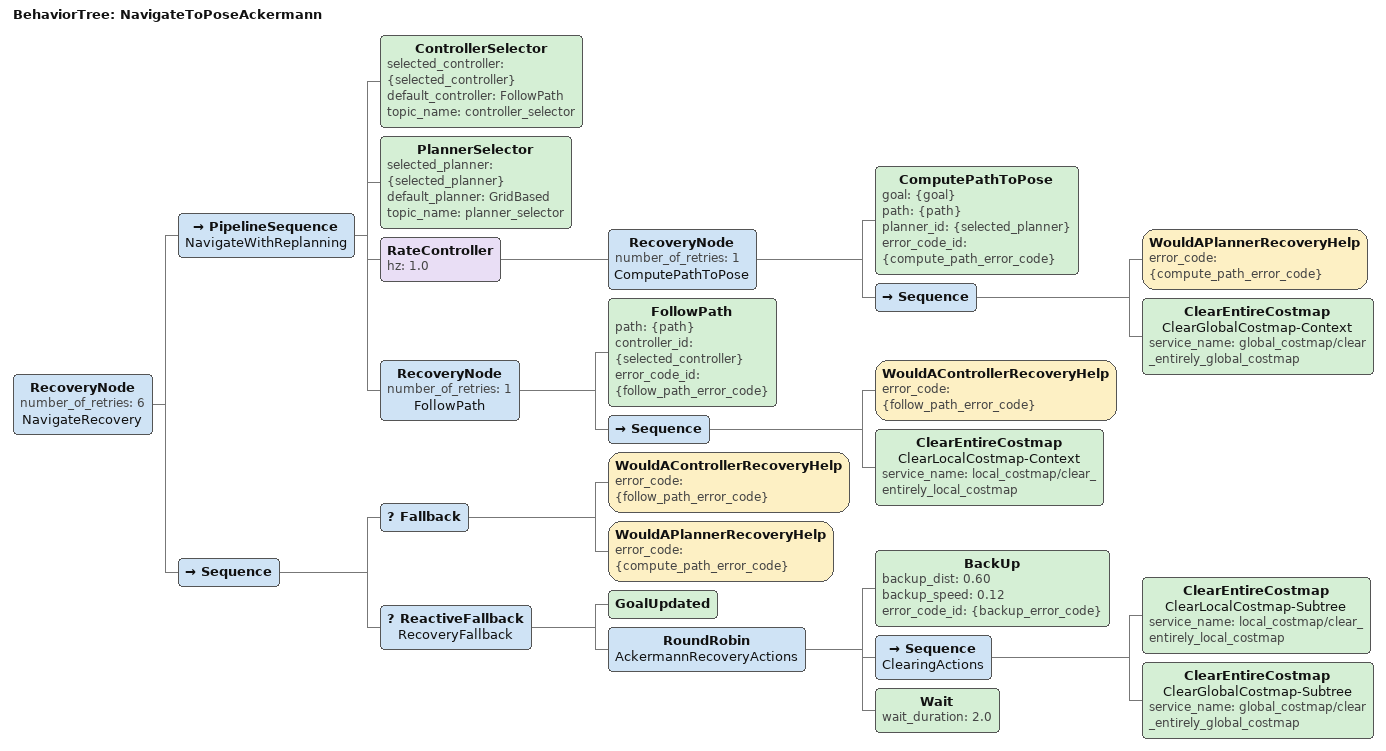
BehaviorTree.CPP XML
<!--
  Ackermann-safe navigation tree. A car-like chassis cannot execute Nav2's
  default in-place Spin recovery, so back away before clearing and replanning.
-->
<root BTCPP_format="4" main_tree_to_execute="NavigateToPoseAckermann">
  <BehaviorTree ID="NavigateToPoseAckermann">
    <RecoveryNode number_of_retries="6" name="NavigateRecovery">
      <PipelineSequence name="NavigateWithReplanning">
        <ControllerSelector selected_controller="{selected_controller}" default_controller="FollowPath" topic_name="controller_selector"/>
        <PlannerSelector selected_planner="{selected_planner}" default_planner="GridBased" topic_name="planner_selector"/>
        <RateController hz="1.0">
          <RecoveryNode number_of_retries="1" name="ComputePathToPose">
            <ComputePathToPose goal="{goal}" path="{path}" planner_id="{selected_planner}" error_code_id="{compute_path_error_code}"/>
            <Sequence>
              <WouldAPlannerRecoveryHelp error_code="{compute_path_error_code}"/>
              <ClearEntireCostmap name="ClearGlobalCostmap-Context" service_name="global_costmap/clear_entirely_global_costmap"/>
            </Sequence>
          </RecoveryNode>
        </RateController>
        <RecoveryNode number_of_retries="1" name="FollowPath">
          <FollowPath path="{path}" controller_id="{selected_controller}" error_code_id="{follow_path_error_code}"/>
          <Sequence>
            <WouldAControllerRecoveryHelp error_code="{follow_path_error_code}"/>
            <ClearEntireCostmap name="ClearLocalCostmap-Context" service_name="local_costmap/clear_entirely_local_costmap"/>
          </Sequence>
        </RecoveryNode>
      </PipelineSequence>
      <Sequence>
        <Fallback>
          <WouldAControllerRecoveryHelp error_code="{follow_path_error_code}"/>
          <WouldAPlannerRecoveryHelp error_code="{compute_path_error_code}"/>
        </Fallback>
        <ReactiveFallback name="RecoveryFallback">
          <GoalUpdated/>
          <RoundRobin name="AckermannRecoveryActions">
            <BackUp backup_dist="0.60" backup_speed="0.12" error_code_id="{backup_error_code}"/>
            <Sequence name="ClearingActions">
              <ClearEntireCostmap name="ClearLocalCostmap-Subtree" service_name="local_costmap/clear_entirely_local_costmap"/>
              <ClearEntireCostmap name="ClearGlobalCostmap-Subtree" service_name="global_costmap/clear_entirely_global_costmap"/>
            </Sequence>
            <Wait wait_duration="2.0"/>
          </RoundRobin>
        </ReactiveFallback>
      </Sequence>
    </RecoveryNode>
  </BehaviorTree>
</root>
